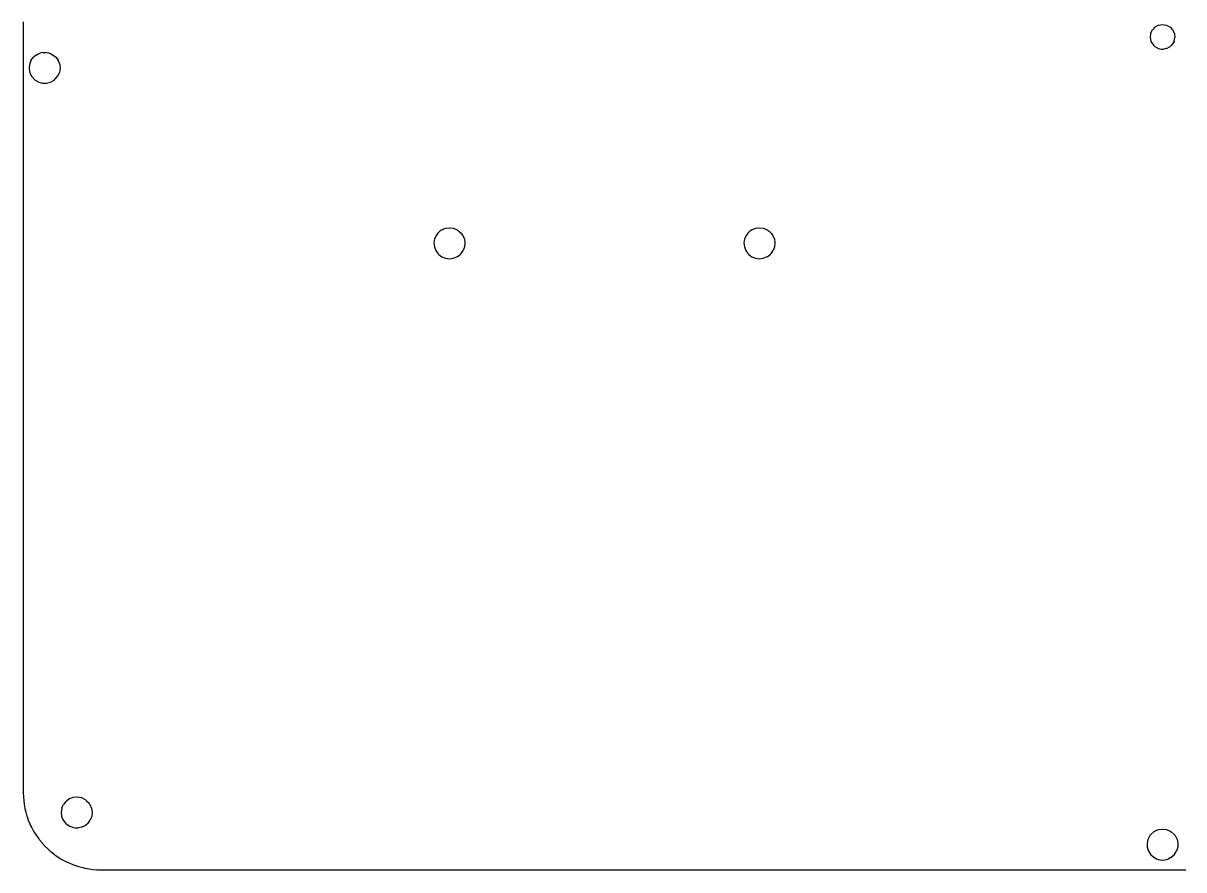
# Model space of a CAD drawing. Extents: x -150 to 150, y -108 to 108.
# Drawn here: x -150 to -0.2, y -107.5 to 1.8 of the extents above; entities that cross this region are included whole.
import ezdxf

# ---------------------------------------------------------------- set-up
doc = ezdxf.new("R2010")
doc.units = 0
doc.layers.add('Lines', color=7, linetype='Continuous')

msp = doc.modelspace()

# ---------------------------------------------------------------- linework, layer by layer
at = {"layer": 'Lines'}
for p, q in [((-150, 1.92), (-150, 1.42)), ((-3.5, 1.52), (-3.69, 1.42)), ((-3.5, 1.52), (-3, 1.6)), ((-3, 1.6), (-2.5, 1.52)), ((-2.5, 1.52), (-2.31, 1.42)), ((-150, 1.42), (-150, 0.92)), ((-150, 0.92), (-150, 0.42)), ((-150, 0.42), (-150, -0.08)), ((-4.54, 0.42), (-4.6, -0.08)), ((-4.5, 0.53), (-4.54, 0.42)), ((-4.5, 0.53), (-4.3, 0.92)), ((-4, 1.24), (-4.3, 0.92)), ((-4, 1.24), (-3.69, 1.42)), ((-2.31, 1.42), (-2, 1.24)), ((-2, 1.24), (-1.7, 0.92)), ((-1.7, 0.92), (-1.5, 0.53)), ((-1.5, 0.53), (-1.46, 0.42)), ((-1.46, 0.42), (-1.4, -0.08)), ((-150, -0.08), (-150, -0.58)), ((-150, -0.58), (-150, -1.08)), ((-150, -1.08), (-150, -1.58)), ((-4.6, -0.08), (-4.5, -0.54)), ((-4.5, -0.54), (-4.49, -0.58)), ((-4.49, -0.58), (-4.17, -1.08)), ((-4.17, -1.08), (-4, -1.24)), ((-4, -1.24), (-3.5, -1.52)), ((-2.5, -1.52), (-2, -1.24)), ((-2, -1.24), (-1.83, -1.08)), ((-1.51, -0.58), (-1.83, -1.08)), ((-1.5, -0.54), (-1.51, -0.58)), ((-1.5, -0.54), (-1.4, -0.08)), ((-150, -1.58), (-150, -2.08)), ((-150, -2.08), (-150, -2.58)), ((-150, -2.58), (-150, -3.08)), ((-149, -3.05), (-148.63, -2.58)), ((-148.5, -2.45), (-148.63, -2.58)), ((-148.5, -2.45), (-148, -2.15)), ((-148, -2.15), (-147.73, -2.08)), ((-147.5, -2.02), (-147.73, -2.08)), ((-147.5, -2.02), (-147, -2.01)), ((-147, -2.01), (-146.75, -2.08)), ((-146.75, -2.08), (-146.5, -2.14)), ((-146.5, -2.14), (-146, -2.44)), ((-146, -2.44), (-145.85, -2.58)), ((-145.85, -2.58), (-145.5, -3.02)), ((-3.5, -1.52), (-3.16, -1.58)), ((-3.16, -1.58), (-3, -1.6)), ((-3, -1.6), (-2.84, -1.58)), ((-2.5, -1.52), (-2.84, -1.58)), ((-150, -3.08), (-150, -3.58)), ((-150, -3.58), (-150, -4.08)), ((-150, -4.08), (-150, -4.58)), ((-149.19, -3.58), (-149.24, -4.08)), ((-149.24, -4.08), (-149.15, -4.58)), ((-149.01, -3.08), (-149.19, -3.58)), ((-149, -3.05), (-149.01, -3.08)), ((-145.5, -3.02), (-145.47, -3.08)), ((-145.47, -3.08), (-145.29, -3.58)), ((-145.24, -4.08), (-145.33, -4.58)), ((-145.29, -3.58), (-145.24, -4.08)), ((-150, -4.58), (-150, -5.08)), ((-150, -5.08), (-150, -5.58)), ((-150, -5.58), (-150, -6.08)), ((-149.15, -4.58), (-149, -4.93)), ((-149, -4.93), (-148.92, -5.08)), ((-148.92, -5.08), (-148.5, -5.55)), ((-148.5, -5.55), (-148.47, -5.58)), ((-148.47, -5.58), (-148, -5.85)), ((-148, -5.85), (-147.5, -5.98)), ((-147.5, -5.98), (-147, -5.99)), ((-147, -5.99), (-146.5, -5.86)), ((-146.5, -5.86), (-146.01, -5.58)), ((-146, -5.57), (-146.01, -5.58)), ((-146, -5.57), (-145.56, -5.08)), ((-145.5, -4.97), (-145.56, -5.08)), ((-145.5, -4.97), (-145.33, -4.58)), ((-150, -6.08), (-150, -6.58)), ((-150, -6.58), (-150, -7.08)), ((-150, -7.08), (-150, -7.58)), ((-150, -7.58), (-150, -8.08)), ((-150, -8.08), (-150, -8.58)), ((-150, -8.58), (-150, -9.08)), ((-150, -9.08), (-150, -9.58)), ((-150, -9.58), (-150, -10.08)), ((-150, -10.08), (-150, -10.58)), ((-150, -10.58), (-150, -11.08)), ((-150, -11.08), (-150, -11.58)), ((-150, -11.58), (-150, -12.08)), ((-150, -12.08), (-150, -12.58)), ((-150, -12.58), (-150, -13.08)), ((-150, -13.08), (-150, -13.58)), ((-150, -13.58), (-150, -14.08)), ((-150, -14.08), (-150, -14.58)), ((-150, -14.58), (-150, -15.08)), ((-150, -15.08), (-150, -15.58)), ((-150, -15.58), (-150, -16.08)), ((-150, -16.08), (-150, -16.58)), ((-150, -16.58), (-150, -17.08)), ((-150, -17.08), (-150, -17.58)), ((-150, -17.58), (-150, -18.08)), ((-150, -18.08), (-150, -18.58)), ((-150, -18.58), (-150, -19.08)), ((-150, -19.08), (-150, -19.58)), ((-150, -19.58), (-150, -20.08)), ((-150, -20.08), (-150, -20.58)), ((-150, -20.58), (-150, -21.08)), ((-150, -21.08), (-150, -21.58)), ((-150, -21.58), (-150, -22.08)), ((-150, -22.08), (-150, -22.58)), ((-150, -22.58), (-150, -23.08)), ((-150, -23.08), (-150, -23.58)), ((-150, -23.58), (-150, -24.08)), ((-150, -24.08), (-150, -24.58)), ((-150, -24.58), (-150, -25.08)), ((-150, -25.08), (-150, -25.58)), ((-96.5, -25.33), (-96.69, -25.58)), ((-96.5, -25.33), (-96.23, -25.08)), ((-96, -24.91), (-96.23, -25.08)), ((-96, -24.91), (-95.5, -24.71)), ((-95.5, -24.71), (-95, -24.64)), ((-95, -24.64), (-94.5, -24.71)), ((-94.5, -24.71), (-94, -24.91)), ((-94, -24.91), (-93.77, -25.08)), ((-93.77, -25.08), (-93.5, -25.33)), ((-93.5, -25.33), (-93.31, -25.58)), ((-56.5, -25.33), (-56.69, -25.58)), ((-56.5, -25.33), (-56.23, -25.08)), ((-56, -24.91), (-56.23, -25.08)), ((-56, -24.91), (-55.5, -24.71)), ((-55.5, -24.71), (-55, -24.64)), ((-55, -24.64), (-54.5, -24.71)), ((-54.5, -24.71), (-54, -24.91)), ((-54, -24.91), (-53.77, -25.08)), ((-53.77, -25.08), (-53.5, -25.33)), ((-53.5, -25.33), (-53.31, -25.58)), ((-150, -25.58), (-150, -26.08)), ((-150, -26.08), (-150, -26.58)), ((-150, -26.58), (-150, -27.08)), ((-96.92, -26.08), (-97, -26.58)), ((-97, -26.58), (-96.95, -27.08)), ((-96.69, -25.58), (-96.92, -26.08)), ((-93.31, -25.58), (-93.08, -26.08)), ((-93.08, -26.08), (-93, -26.58)), ((-93, -26.58), (-93.05, -27.08)), ((-56.92, -26.08), (-57, -26.58)), ((-57, -26.58), (-56.95, -27.08)), ((-56.69, -25.58), (-56.92, -26.08)), ((-53.31, -25.58), (-53.08, -26.08)), ((-53.08, -26.08), (-53, -26.58)), ((-53, -26.58), (-53.05, -27.08)), ((-150, -27.08), (-150, -27.58)), ((-150, -27.58), (-150, -28.08)), ((-150, -28.08), (-150, -28.58)), ((-96.95, -27.08), (-96.77, -27.58)), ((-96.77, -27.58), (-96.5, -27.95)), ((-96.5, -27.95), (-96.39, -28.08)), ((-96.39, -28.08), (-96, -28.37)), ((-96, -28.37), (-95.51, -28.58)), ((-94, -28.37), (-94.49, -28.58)), ((-94, -28.37), (-93.61, -28.08)), ((-93.5, -27.95), (-93.61, -28.08)), ((-93.5, -27.95), (-93.23, -27.58)), ((-93.05, -27.08), (-93.23, -27.58)), ((-56.95, -27.08), (-56.77, -27.58)), ((-56.77, -27.58), (-56.5, -27.95)), ((-56.5, -27.95), (-56.39, -28.08)), ((-56.39, -28.08), (-56, -28.37)), ((-56, -28.37), (-55.51, -28.58)), ((-54, -28.37), (-54.49, -28.58)), ((-54, -28.37), (-53.61, -28.08)), ((-53.5, -27.95), (-53.61, -28.08)), ((-53.5, -27.95), (-53.23, -27.58)), ((-53.05, -27.08), (-53.23, -27.58)), ((-150, -28.58), (-150, -29.08)), ((-150, -29.08), (-150, -29.58)), ((-150, -29.58), (-150, -30.08)), ((-95.51, -28.58), (-95.5, -28.58)), ((-95.5, -28.58), (-95, -28.64)), ((-95, -28.64), (-94.5, -28.58)), ((-94.5, -28.58), (-94.49, -28.58)), ((-55.51, -28.58), (-55.5, -28.58)), ((-55.5, -28.58), (-55, -28.64)), ((-55, -28.64), (-54.5, -28.58)), ((-54.5, -28.58), (-54.49, -28.58)), ((-150, -30.08), (-150, -30.58)), ((-150, -30.58), (-150, -31.08)), ((-150, -31.08), (-150, -31.58)), ((-150, -31.58), (-150, -32.08)), ((-150, -32.08), (-150, -32.58)), ((-150, -32.58), (-150, -33.08)), ((-150, -33.08), (-150, -33.58)), ((-150, -33.58), (-150, -34.08)), ((-150, -34.08), (-150, -34.58)), ((-150, -34.58), (-150, -35.08)), ((-150, -35.08), (-150, -35.58)), ((-150, -35.58), (-150, -36.08)), ((-150, -36.08), (-150, -36.58)), ((-150, -36.58), (-150, -37.08)), ((-150, -37.08), (-150, -37.58)), ((-150, -37.58), (-150, -38.08)), ((-150, -38.08), (-150, -38.58)), ((-150, -38.58), (-150, -39.08)), ((-150, -39.08), (-150, -39.58)), ((-150, -39.58), (-150, -40.08)), ((-150, -40.08), (-150, -40.58)), ((-150, -40.58), (-150, -41.08)), ((-150, -41.08), (-150, -41.58)), ((-150, -41.58), (-150, -42.08)), ((-150, -42.08), (-150, -42.58)), ((-150, -42.58), (-150, -43.08)), ((-150, -43.08), (-150, -43.58)), ((-150, -43.58), (-150, -44.08)), ((-150, -44.08), (-150, -44.58)), ((-150, -44.58), (-150, -45.08)), ((-150, -45.08), (-150, -45.58)), ((-150, -45.58), (-150, -46.08)), ((-150, -46.08), (-150, -46.58)), ((-150, -46.58), (-150, -47.08)), ((-150, -47.08), (-150, -47.58)), ((-150, -47.58), (-150, -48.08)), ((-150, -48.08), (-150, -48.58)), ((-150, -48.58), (-150, -49.08)), ((-150, -49.08), (-150, -49.58)), ((-150, -49.58), (-150, -50.08)), ((-150, -50.08), (-150, -50.58)), ((-150, -50.58), (-150, -51.08)), ((-150, -51.08), (-150, -51.58)), ((-150, -51.58), (-150, -52.08)), ((-150, -52.08), (-150, -52.58)), ((-150, -52.58), (-150, -53.08)), ((-150, -53.08), (-150, -53.58)), ((-150, -53.58), (-150, -54.08)), ((-150, -54.08), (-150, -54.58)), ((-150, -54.58), (-150, -55.08)), ((-150, -55.08), (-150, -55.58)), ((-150, -55.58), (-150, -56.08)), ((-150, -56.08), (-150, -56.58)), ((-150, -56.58), (-150, -57.08)), ((-150, -57.08), (-150, -57.58)), ((-150, -57.58), (-150, -58.08)), ((-150, -58.08), (-150, -58.58)), ((-150, -58.58), (-150, -59.08)), ((-150, -59.08), (-150, -59.58)), ((-150, -59.58), (-150, -60.08)), ((-150, -60.08), (-150, -60.58)), ((-150, -60.58), (-150, -61.08)), ((-150, -61.08), (-150, -61.58)), ((-150, -61.58), (-150, -62.08)), ((-150, -62.08), (-150, -62.58)), ((-150, -62.58), (-150, -63.08)), ((-150, -63.08), (-150, -63.58)), ((-150, -63.58), (-150, -64.08)), ((-150, -64.08), (-150, -64.58)), ((-150, -64.58), (-150, -65.08)), ((-150, -65.08), (-150, -65.58)), ((-150, -65.58), (-150, -66.08)), ((-150, -66.08), (-150, -66.58)), ((-150, -66.58), (-150, -67.08)), ((-150, -67.08), (-150, -67.58)), ((-150, -67.58), (-150, -68.08)), ((-150, -68.08), (-150, -68.58)), ((-150, -68.58), (-150, -69.08)), ((-150, -69.08), (-150, -69.58)), ((-150, -69.58), (-150, -70.08)), ((-150, -70.08), (-150, -70.58)), ((-150, -70.58), (-150, -71.08)), ((-150, -71.08), (-150, -71.58)), ((-150, -71.58), (-150, -72.08)), ((-150, -72.08), (-150, -72.58)), ((-150, -72.58), (-150, -73.08)), ((-150, -73.08), (-150, -73.58)), ((-150, -73.58), (-150, -74.08)), ((-150, -74.08), (-150, -74.58)), ((-150, -74.58), (-150, -75.08)), ((-150, -75.08), (-150, -75.58)), ((-150, -75.58), (-150, -76.08)), ((-150, -76.08), (-150, -76.58)), ((-150, -76.58), (-150, -77.08)), ((-150, -77.08), (-150, -77.58)), ((-150, -77.58), (-150, -78.08)), ((-150, -78.08), (-150, -78.58)), ((-150, -78.58), (-150, -79.08)), ((-150, -79.08), (-150, -79.58)), ((-150, -79.58), (-150, -80.08)), ((-150, -80.08), (-150, -80.58)), ((-150, -80.58), (-150, -81.08)), ((-150, -81.08), (-150, -81.58)), ((-150, -81.58), (-150, -82.08)), ((-150, -82.08), (-150, -82.58)), ((-150, -82.58), (-150, -83.08)), ((-150, -83.08), (-150, -83.58)), ((-150, -83.58), (-150, -84.08)), ((-150, -84.08), (-150, -84.58)), ((-150, -84.58), (-150, -85.08)), ((-150, -85.08), (-150, -85.58)), ((-150, -85.58), (-150, -86.08)), ((-150, -86.08), (-150, -86.58)), ((-150, -86.58), (-150, -87.08)), ((-150, -87.08), (-150, -87.58)), ((-150, -87.58), (-150, -88.08)), ((-150, -88.08), (-150, -88.58)), ((-150, -88.58), (-150, -89.08)), ((-150, -89.08), (-150, -89.58)), ((-150, -89.58), (-150, -90.08)), ((-150, -90.08), (-150, -90.58)), ((-150, -90.58), (-150, -91.08)), ((-150, -91.08), (-150, -91.58)), ((-150, -91.58), (-150, -92.08)), ((-150, -92.08), (-150, -92.58)), ((-150, -92.58), (-150, -93.08)), ((-150, -93.08), (-150, -93.58)), ((-150, -93.58), (-150, -94.08)), ((-150, -94.08), (-150, -94.58)), ((-150, -94.58), (-150, -95.08)), ((-150, -95.08), (-150, -95.58)), ((-150, -95.58), (-150, -96.08)), ((-150, -96.08), (-150, -96.58)), ((-150, -96.58), (-150, -97.08)), ((-150, -97.08), (-150, -97.58)), ((-150, -97.58), (-149.98, -98.08)), ((-149.98, -98.08), (-149.94, -98.58)), ((-149.94, -98.58), (-149.88, -99.08)), ((-144.5, -98.68), (-144.81, -99.08)), ((-144.5, -98.68), (-144.38, -98.58)), ((-144, -98.32), (-144.38, -98.58)), ((-144, -98.32), (-143.5, -98.14)), ((-143.5, -98.14), (-143, -98.1)), ((-143, -98.1), (-142.5, -98.19)), ((-142.5, -98.19), (-142, -98.43)), ((-142, -98.43), (-141.82, -98.58)), ((-141.82, -98.58), (-141.5, -98.91)), ((-149.88, -99.08), (-149.78, -99.58)), ((-149.78, -99.58), (-149.66, -100.08)), ((-149.66, -100.08), (-149.52, -100.58)), ((-145.03, -99.58), (-145.1, -100.08)), ((-145.1, -100.08), (-145.04, -100.58)), ((-145, -99.5), (-145.03, -99.58)), ((-145, -99.5), (-144.81, -99.08)), ((-141.5, -98.91), (-141.39, -99.08)), ((-141.39, -99.08), (-141.17, -99.58)), ((-141.17, -99.58), (-141.1, -100.08)), ((-141.1, -100.08), (-141.16, -100.58)), ((-149.52, -100.58), (-149.5, -100.62)), ((-149.5, -100.62), (-149.34, -101.08)), ((-149.34, -101.08), (-149.13, -101.58)), ((-149.13, -101.58), (-149, -101.85)), ((-145.04, -100.58), (-145, -100.69)), ((-145, -100.69), (-144.84, -101.08)), ((-144.84, -101.08), (-144.5, -101.52)), ((-144.5, -101.52), (-144.45, -101.58)), ((-144.45, -101.58), (-144, -101.88)), ((-142.5, -102.01), (-142, -101.77)), ((-142, -101.77), (-141.76, -101.58)), ((-141.5, -101.28), (-141.76, -101.58)), ((-141.5, -101.28), (-141.36, -101.08)), ((-141.16, -100.58), (-141.36, -101.08)), ((-149, -101.85), (-148.89, -102.08)), ((-148.89, -102.08), (-148.62, -102.58)), ((-148.62, -102.58), (-148.5, -102.76)), ((-148.5, -102.76), (-148.3, -103.08)), ((-148.3, -103.08), (-148, -103.5)), ((-144, -101.88), (-143.5, -102.06)), ((-143.5, -102.06), (-143.3, -102.08)), ((-143.3, -102.08), (-143, -102.1)), ((-143, -102.1), (-142.87, -102.08)), ((-142.5, -102.01), (-142.87, -102.08)), ((-4.62, -103.08), (-4.88, -103.58)), ((-4.5, -102.93), (-4.62, -103.08)), ((-4.5, -102.93), (-4.1, -102.58)), ((-4, -102.51), (-4.1, -102.58)), ((-4, -102.51), (-3.5, -102.3)), ((-3.5, -102.3), (-3, -102.24)), ((-3, -102.24), (-2.5, -102.3)), ((-2.5, -102.3), (-2, -102.51)), ((-2, -102.51), (-1.9, -102.58)), ((-1.9, -102.58), (-1.5, -102.93)), ((-1.5, -102.93), (-1.38, -103.08)), ((-1.38, -103.08), (-1.12, -103.58)), ((-148, -103.5), (-147.94, -103.58)), ((-147.94, -103.58), (-147.53, -104.08)), ((-147.53, -104.08), (-147.5, -104.11)), ((-147.5, -104.11), (-147.07, -104.58)), ((-147.07, -104.58), (-147, -104.64)), ((-147, -104.64), (-146.53, -105.08)), ((-4.88, -103.58), (-4.99, -104.08)), ((-4.99, -104.08), (-4.97, -104.58)), ((-4.97, -104.58), (-4.81, -105.08)), ((-1.03, -104.58), (-1.19, -105.08)), ((-1.12, -103.58), (-1.01, -104.08)), ((-1.01, -104.08), (-1.03, -104.58)), ((-146.53, -105.08), (-146.5, -105.1)), ((-146.5, -105.1), (-146, -105.5)), ((-146, -105.5), (-145.9, -105.58)), ((-145.9, -105.58), (-145.5, -105.85)), ((-145.5, -105.85), (-145.14, -106.08)), ((-145.14, -106.08), (-145, -106.16)), ((-145, -106.16), (-144.5, -106.43)), ((-4.81, -105.08), (-4.5, -105.56)), ((-4.5, -105.56), (-4.49, -105.58)), ((-4.49, -105.58), (-4, -105.97)), ((-4, -105.97), (-3.76, -106.08)), ((-3.76, -106.08), (-3.5, -106.18)), ((-3.5, -106.18), (-3, -106.24)), ((-3, -106.24), (-2.5, -106.18)), ((-2.5, -106.18), (-2.24, -106.08)), ((-2, -105.97), (-2.24, -106.08)), ((-2, -105.97), (-1.51, -105.58)), ((-1.5, -105.56), (-1.51, -105.58)), ((-1.5, -105.56), (-1.19, -105.08)), ((-144.5, -106.43), (-144.19, -106.58)), ((-144.19, -106.58), (-144, -106.66)), ((-144, -106.66), (-143.5, -106.87)), ((-143.5, -106.87), (-143, -107.04)), ((-143, -107.04), (-142.88, -107.08)), ((-142.88, -107.08), (-142.5, -107.18)), ((-142.5, -107.18), (-142, -107.3)), ((-142, -107.3), (-141.5, -107.39)), ((-141.5, -107.39), (-141, -107.45)), ((-141, -107.45), (-140.5, -107.49)), ((-140.5, -107.49), (-140, -107.5)), ((-140, -107.5), (-139.5, -107.5)), ((-139.5, -107.5), (-139, -107.5)), ((-139, -107.5), (-138.5, -107.5)), ((-138.5, -107.5), (-138, -107.5)), ((-138, -107.5), (-137.5, -107.5)), ((-137.5, -107.5), (-137, -107.5)), ((-137, -107.5), (-136.5, -107.5)), ((-136.5, -107.5), (-136, -107.5)), ((-136, -107.5), (-135.5, -107.5)), ((-135.5, -107.5), (-135, -107.5)), ((-135, -107.5), (-134.5, -107.5)), ((-134.5, -107.5), (-134, -107.5)), ((-134, -107.5), (-133.5, -107.5)), ((-133.5, -107.5), (-133, -107.5)), ((-133, -107.5), (-132.5, -107.5)), ((-132.5, -107.5), (-132, -107.5)), ((-132, -107.5), (-131.5, -107.5)), ((-131.5, -107.5), (-131, -107.5)), ((-131, -107.5), (-130.5, -107.5)), ((-130.5, -107.5), (-130, -107.5)), ((-130, -107.5), (-129.5, -107.5)), ((-129.5, -107.5), (-129, -107.5)), ((-129, -107.5), (-128.5, -107.5)), ((-128.5, -107.5), (-128, -107.5)), ((-128, -107.5), (-127.5, -107.5)), ((-127.5, -107.5), (-127, -107.5)), ((-127, -107.5), (-126.5, -107.5)), ((-126.5, -107.5), (-126, -107.5)), ((-126, -107.5), (-125.5, -107.5)), ((-125.5, -107.5), (-125, -107.5)), ((-125, -107.5), (-124.5, -107.5)), ((-124.5, -107.5), (-124, -107.5)), ((-124, -107.5), (-123.5, -107.5)), ((-123.5, -107.5), (-123, -107.5)), ((-123, -107.5), (-122.5, -107.5)), ((-122.5, -107.5), (-122, -107.5)), ((-122, -107.5), (-121.5, -107.5)), ((-121.5, -107.5), (-121, -107.5)), ((-121, -107.5), (-120.5, -107.5)), ((-120.5, -107.5), (-120, -107.5)), ((-120, -107.5), (-119.5, -107.5)), ((-119.5, -107.5), (-119, -107.5)), ((-119, -107.5), (-118.5, -107.5)), ((-118.5, -107.5), (-118, -107.5)), ((-118, -107.5), (-117.5, -107.5)), ((-117.5, -107.5), (-117, -107.5)), ((-117, -107.5), (-116.5, -107.5)), ((-116.5, -107.5), (-116, -107.5)), ((-116, -107.5), (-115.5, -107.5)), ((-115.5, -107.5), (-115, -107.5)), ((-115, -107.5), (-114.5, -107.5)), ((-114.5, -107.5), (-114, -107.5)), ((-114, -107.5), (-113.5, -107.5)), ((-113.5, -107.5), (-113, -107.5)), ((-113, -107.5), (-112.5, -107.5)), ((-112.5, -107.5), (-112, -107.5)), ((-112, -107.5), (-111.5, -107.5)), ((-111.5, -107.5), (-111, -107.5)), ((-111, -107.5), (-110.5, -107.5)), ((-110.5, -107.5), (-110, -107.5)), ((-110, -107.5), (-109.5, -107.5)), ((-109.5, -107.5), (-109, -107.5)), ((-109, -107.5), (-108.5, -107.5)), ((-108.5, -107.5), (-108, -107.5)), ((-108, -107.5), (-107.5, -107.5)), ((-107.5, -107.5), (-107, -107.5)), ((-107, -107.5), (-106.5, -107.5)), ((-106.5, -107.5), (-106, -107.5)), ((-106, -107.5), (-105.5, -107.5)), ((-105.5, -107.5), (-105, -107.5)), ((-105, -107.5), (-104.5, -107.5)), ((-104.5, -107.5), (-104, -107.5)), ((-104, -107.5), (-103.5, -107.5)), ((-103.5, -107.5), (-103, -107.5)), ((-103, -107.5), (-102.5, -107.5)), ((-102.5, -107.5), (-102, -107.5)), ((-102, -107.5), (-101.5, -107.5)), ((-101.5, -107.5), (-101, -107.5)), ((-101, -107.5), (-100.5, -107.5)), ((-100.5, -107.5), (-100, -107.5)), ((-100, -107.5), (-99.5, -107.5)), ((-99.5, -107.5), (-99, -107.5)), ((-99, -107.5), (-98.5, -107.5)), ((-98.5, -107.5), (-98, -107.5)), ((-98, -107.5), (-97.5, -107.5)), ((-97.5, -107.5), (-97, -107.5)), ((-97, -107.5), (-96.5, -107.5)), ((-96.5, -107.5), (-96, -107.5)), ((-96, -107.5), (-95.5, -107.5)), ((-95.5, -107.5), (-95, -107.5)), ((-95, -107.5), (-94.5, -107.5)), ((-94.5, -107.5), (-94, -107.5)), ((-94, -107.5), (-93.5, -107.5)), ((-93.5, -107.5), (-93, -107.5)), ((-93, -107.5), (-92.5, -107.5)), ((-92.5, -107.5), (-92, -107.5)), ((-92, -107.5), (-91.5, -107.5)), ((-91.5, -107.5), (-91, -107.5)), ((-91, -107.5), (-90.5, -107.5)), ((-90.5, -107.5), (-90, -107.5)), ((-90, -107.5), (-89.5, -107.5)), ((-89.5, -107.5), (-89, -107.5)), ((-89, -107.5), (-88.5, -107.5)), ((-88.5, -107.5), (-88, -107.5)), ((-88, -107.5), (-87.5, -107.5)), ((-87.5, -107.5), (-87, -107.5)), ((-87, -107.5), (-86.5, -107.5)), ((-86.5, -107.5), (-86, -107.5)), ((-86, -107.5), (-85.5, -107.5)), ((-85.5, -107.5), (-85, -107.5)), ((-85, -107.5), (-84.5, -107.5)), ((-84.5, -107.5), (-84, -107.5)), ((-84, -107.5), (-83.5, -107.5)), ((-83.5, -107.5), (-83, -107.5)), ((-83, -107.5), (-82.5, -107.5)), ((-82.5, -107.5), (-82, -107.5)), ((-82, -107.5), (-81.5, -107.5)), ((-81.5, -107.5), (-81, -107.5)), ((-81, -107.5), (-80.5, -107.5)), ((-80.5, -107.5), (-80, -107.5)), ((-80, -107.5), (-79.5, -107.5)), ((-79.5, -107.5), (-79, -107.5)), ((-79, -107.5), (-78.5, -107.5)), ((-78.5, -107.5), (-78, -107.5)), ((-78, -107.5), (-77.5, -107.5)), ((-77.5, -107.5), (-77, -107.5)), ((-77, -107.5), (-76.5, -107.5)), ((-76.5, -107.5), (-76, -107.5)), ((-76, -107.5), (-75.5, -107.5)), ((-75.5, -107.5), (-75, -107.5)), ((-75, -107.5), (-74.5, -107.5)), ((-74.5, -107.5), (-74, -107.5)), ((-74, -107.5), (-73.5, -107.5)), ((-73.5, -107.5), (-73, -107.5)), ((-73, -107.5), (-72.5, -107.5)), ((-72.5, -107.5), (-72, -107.5)), ((-72, -107.5), (-71.5, -107.5)), ((-71.5, -107.5), (-71, -107.5)), ((-71, -107.5), (-70.5, -107.5)), ((-70.5, -107.5), (-70, -107.5)), ((-70, -107.5), (-69.5, -107.5)), ((-69.5, -107.5), (-69, -107.5)), ((-69, -107.5), (-68.5, -107.5)), ((-68.5, -107.5), (-68, -107.5)), ((-68, -107.5), (-67.5, -107.5)), ((-67.5, -107.5), (-67, -107.5)), ((-67, -107.5), (-66.5, -107.5)), ((-66.5, -107.5), (-66, -107.5)), ((-66, -107.5), (-65.5, -107.5)), ((-65.5, -107.5), (-65, -107.5)), ((-65, -107.5), (-64.5, -107.5)), ((-64.5, -107.5), (-64, -107.5)), ((-64, -107.5), (-63.5, -107.5)), ((-63.5, -107.5), (-63, -107.5)), ((-63, -107.5), (-62.5, -107.5)), ((-62.5, -107.5), (-62, -107.5)), ((-62, -107.5), (-61.5, -107.5)), ((-61.5, -107.5), (-61, -107.5)), ((-61, -107.5), (-60.5, -107.5)), ((-60.5, -107.5), (-60, -107.5)), ((-60, -107.5), (-59.5, -107.5)), ((-59.5, -107.5), (-59, -107.5)), ((-59, -107.5), (-58.5, -107.5)), ((-58.5, -107.5), (-58, -107.5)), ((-58, -107.5), (-57.5, -107.5)), ((-57.5, -107.5), (-57, -107.5)), ((-57, -107.5), (-56.5, -107.5)), ((-56.5, -107.5), (-56, -107.5)), ((-56, -107.5), (-55.5, -107.5)), ((-55.5, -107.5), (-55, -107.5)), ((-55, -107.5), (-54.5, -107.5)), ((-54.5, -107.5), (-54, -107.5)), ((-54, -107.5), (-53.5, -107.5)), ((-53.5, -107.5), (-53, -107.5)), ((-53, -107.5), (-52.5, -107.5)), ((-52.5, -107.5), (-52, -107.5)), ((-52, -107.5), (-51.5, -107.5)), ((-51.5, -107.5), (-51, -107.5)), ((-51, -107.5), (-50.5, -107.5)), ((-50.5, -107.5), (-50, -107.5)), ((-50, -107.5), (-49.5, -107.5)), ((-49.5, -107.5), (-49, -107.5)), ((-49, -107.5), (-48.5, -107.5)), ((-48.5, -107.5), (-48, -107.5)), ((-48, -107.5), (-47.5, -107.5)), ((-47.5, -107.5), (-47, -107.5)), ((-47, -107.5), (-46.5, -107.5)), ((-46.5, -107.5), (-46, -107.5)), ((-46, -107.5), (-45.5, -107.5)), ((-45.5, -107.5), (-45, -107.5)), ((-45, -107.5), (-44.5, -107.5)), ((-44.5, -107.5), (-44, -107.5)), ((-44, -107.5), (-43.5, -107.5)), ((-43.5, -107.5), (-43, -107.5)), ((-43, -107.5), (-42.5, -107.5)), ((-42.5, -107.5), (-42, -107.5)), ((-42, -107.5), (-41.5, -107.5)), ((-41.5, -107.5), (-41, -107.5)), ((-41, -107.5), (-40.5, -107.5)), ((-40.5, -107.5), (-40, -107.5)), ((-40, -107.5), (-39.5, -107.5)), ((-39.5, -107.5), (-39, -107.5)), ((-39, -107.5), (-38.5, -107.5)), ((-38.5, -107.5), (-38, -107.5)), ((-38, -107.5), (-37.5, -107.5)), ((-37.5, -107.5), (-37, -107.5)), ((-37, -107.5), (-36.5, -107.5)), ((-36.5, -107.5), (-36, -107.5)), ((-36, -107.5), (-35.5, -107.5)), ((-35.5, -107.5), (-35, -107.5)), ((-35, -107.5), (-34.5, -107.5)), ((-34.5, -107.5), (-34, -107.5)), ((-34, -107.5), (-33.5, -107.5)), ((-33.5, -107.5), (-33, -107.5)), ((-33, -107.5), (-32.5, -107.5)), ((-32.5, -107.5), (-32, -107.5)), ((-32, -107.5), (-31.5, -107.5)), ((-31.5, -107.5), (-31, -107.5)), ((-31, -107.5), (-30.5, -107.5)), ((-30.5, -107.5), (-30, -107.5)), ((-30, -107.5), (-29.5, -107.5)), ((-29.5, -107.5), (-29, -107.5)), ((-29, -107.5), (-28.5, -107.5)), ((-28.5, -107.5), (-28, -107.5)), ((-28, -107.5), (-27.5, -107.5)), ((-27.5, -107.5), (-27, -107.5)), ((-27, -107.5), (-26.5, -107.5)), ((-26.5, -107.5), (-26, -107.5)), ((-26, -107.5), (-25.5, -107.5)), ((-25.5, -107.5), (-25, -107.5)), ((-25, -107.5), (-24.5, -107.5)), ((-24.5, -107.5), (-24, -107.5)), ((-24, -107.5), (-23.5, -107.5)), ((-23.5, -107.5), (-23, -107.5)), ((-23, -107.5), (-22.5, -107.5)), ((-22.5, -107.5), (-22, -107.5)), ((-22, -107.5), (-21.5, -107.5)), ((-21.5, -107.5), (-21, -107.5)), ((-21, -107.5), (-20.5, -107.5)), ((-20.5, -107.5), (-20, -107.5)), ((-20, -107.5), (-19.5, -107.5)), ((-19.5, -107.5), (-19, -107.5)), ((-19, -107.5), (-18.5, -107.5)), ((-18.5, -107.5), (-18, -107.5)), ((-18, -107.5), (-17.5, -107.5)), ((-17.5, -107.5), (-17, -107.5)), ((-17, -107.5), (-16.5, -107.5)), ((-16.5, -107.5), (-16, -107.5)), ((-16, -107.5), (-15.5, -107.5)), ((-15.5, -107.5), (-15, -107.5)), ((-15, -107.5), (-14.5, -107.5)), ((-14.5, -107.5), (-14, -107.5)), ((-14, -107.5), (-13.5, -107.5)), ((-13.5, -107.5), (-13, -107.5)), ((-13, -107.5), (-12.5, -107.5)), ((-12.5, -107.5), (-12, -107.5)), ((-12, -107.5), (-11.5, -107.5)), ((-11.5, -107.5), (-11, -107.5)), ((-11, -107.5), (-10.5, -107.5)), ((-10.5, -107.5), (-10, -107.5)), ((-10, -107.5), (-9.5, -107.5)), ((-9.5, -107.5), (-9, -107.5)), ((-9, -107.5), (-8.5, -107.5)), ((-8.5, -107.5), (-8, -107.5)), ((-8, -107.5), (-7.5, -107.5)), ((-7.5, -107.5), (-7, -107.5)), ((-7, -107.5), (-6.5, -107.5)), ((-6.5, -107.5), (-6, -107.5)), ((-6, -107.5), (-5.5, -107.5)), ((-5.5, -107.5), (-5, -107.5)), ((-5, -107.5), (-4.5, -107.5)), ((-4.5, -107.5), (-4, -107.5)), ((-4, -107.5), (-3.5, -107.5)), ((-3.5, -107.5), (-3, -107.5)), ((-3, -107.5), (-2.5, -107.5)), ((-2.5, -107.5), (-2, -107.5)), ((-2, -107.5), (-1.5, -107.5)), ((-1.5, -107.5), (-1, -107.5)), ((-1, -107.5), (-0.5, -107.5)), ((-0.5, -107.5), (0, -107.5))]:
    msp.add_line(p, q, dxfattribs=at)

doc.saveas('drawing.dxf')
